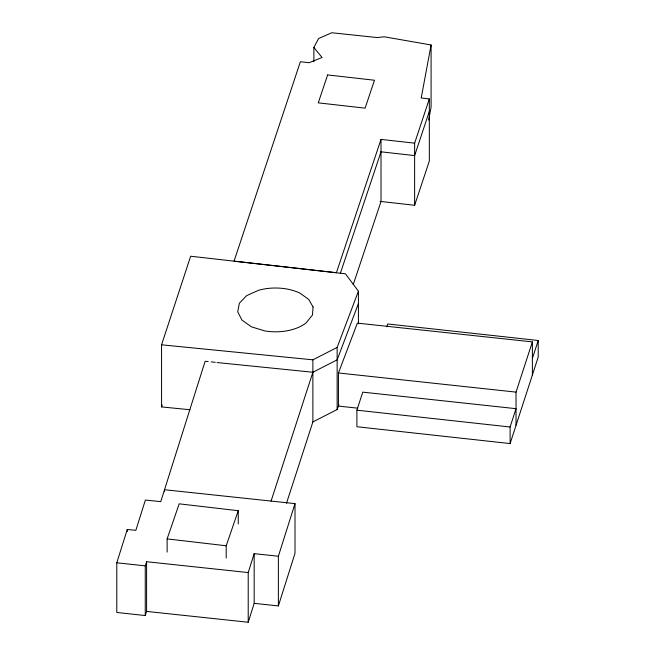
<?xml version="1.0" encoding="UTF-8"?>
<svg xmlns="http://www.w3.org/2000/svg" width="655" height="655" viewBox="0 0 655 655"><rect width="100%" height="100%" fill="white"/><g stroke="black" fill="none" stroke-linecap="round" stroke-linejoin="round"><path stroke-width="0.98" d="M313.876 61.726L313.876 47.471L318.535 38.571L331.757 32.75L377.206 37.564L384.338 36.811L431.088 44.966L421.222 97.963L429.336 98.921L429.336 161.032L414.631 205.277L380.064 201.388M428.665 120.07L431.088 107.076L431.088 44.966M164.528 491.758L164.528 489.727L295.004 503.621L278.375 556.234L254.173 553.647L248.212 572.56L146.597 561.72L146.597 611.41L145.254 615.544L116.786 612.466L116.786 562.784L127.275 529.453L135.839 530.353L145.385 500.052L160.762 501.632L205.138 361.273L208.184 361.585M146.597 611.41L248.212 622.25L254.173 603.337L254.173 553.647M254.173 603.337L278.375 605.924L295.004 553.311L295.004 503.621M386.818 326.763L387.694 323.979L538.213 340.494L538.213 357.057L510.106 443.566L356.901 426.741L356.901 410.177L362.772 392.14L516.025 408.679L510.106 427.003L510.106 443.566M145.254 615.544L145.254 565.863L146.597 561.72M271.072 501.091L312.885 372.245L337.137 359.849L358.424 303.617M286.472 503.302L312.885 421.926L312.885 359.824L337.137 347.428L358.424 291.197L345.431 273.806L190.654 256.228L161.564 344.808L161.564 406.919L190.007 409.743M532.384 358.449L538.213 340.494M516.025 425.242L516.025 392.116L532.384 341.885L357.352 323.128L338.438 372.965L338.438 406.092L357.72 408.171M161.564 406.919L162.203 404.995M414.631 205.277L414.631 143.175L429.336 98.921M429.336 111.342L414.631 155.595L381.079 151.821M414.631 143.175L381.014 139.392L336.416 272.693L234.048 261.148L300.383 61.734L309.168 62.716L322.08 57.493L313.876 47.471M340.297 273.52L381.014 151.813M353.225 284.573L381.014 201.503L381.014 139.392M167.123 552.132L167.123 538.893L179.183 503.834L238.256 510.712L238.256 523.951M226.204 557.995L226.204 545.779L238.256 510.712M312.885 421.926L337.137 409.531L338.938 404.774M161.564 344.808L312.885 359.824M211.237 361.887L215.298 362.305M217.01 362.543L312.885 372.245M338.438 372.965L516.025 392.116M116.786 562.784L145.254 565.863M356.901 410.177L510.106 427.003M167.123 538.893L226.204 545.779M532.384 341.885L532.384 375.012M358.424 291.197L358.424 323.898M337.137 347.428L337.137 409.531M278.375 556.234L278.375 605.924M248.212 572.56L248.212 622.25M127.275 529.453L127.275 531.475M313.065 306.982L312.484 314.973L306.032 322.997A37.974 21.926 0 0 1 264.792 330.914L251.479 326.853L241.982 320.123L237.724 311.821L239.378 303.2L246.64 295.642L258.471 290.312A38.178 22.041 0 0 1 299.982 293.153L308.718 299.392L313.065 306.982M327.631 74.932L318.264 102.851L365.105 108.157L374.472 80.237L327.631 74.932"/></g></svg>
